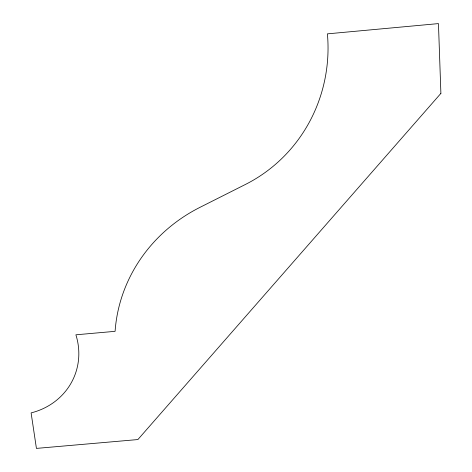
<?xml version="1.0" encoding="UTF-8"?>
<svg xmlns="http://www.w3.org/2000/svg" width="472" height="472" viewBox="0 0 472 472"><rect width="100%" height="100%" fill="white"/><g stroke="black" fill="none" stroke-linecap="round" stroke-linejoin="round"><path stroke-width="0.71" d="M440.895 93.379L137.889 439.556L36.427 448.4L31.105 412.894A69.083 63.98 21.1 0 0 75.892 334.807L115.091 331.332A157.365 149.305 -8 0 1 199.933 207.367L245.381 184.481A154.208 150.12 76.3 0 0 327.403 33.86L438.453 23.6L440.895 93.379"/></g></svg>
